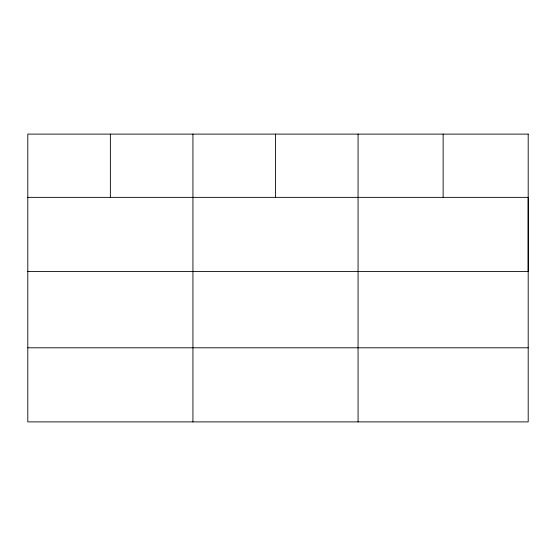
<?xml version="1.0" encoding="UTF-8"?>
<svg xmlns="http://www.w3.org/2000/svg" width="556" height="556" viewBox="0 0 556 556"><rect width="100%" height="100%" fill="white"/><g stroke="black" fill="none" stroke-linecap="round" stroke-linejoin="round"><path stroke-width="0.83" d="M27.8 197.359L528.2 197.359L528.2 271.453L27.8 271.453M27.8 347.799L528.2 347.799M443.132 134.107L443.132 197.359M358.064 134.107L358.064 421.893M275.498 134.107L275.498 197.359M192.932 134.107L192.932 421.893M110.366 134.107L110.366 197.359M528.2 134.107L27.8 134.107L27.8 421.893L528.2 421.893L528.2 134.107"/></g></svg>
